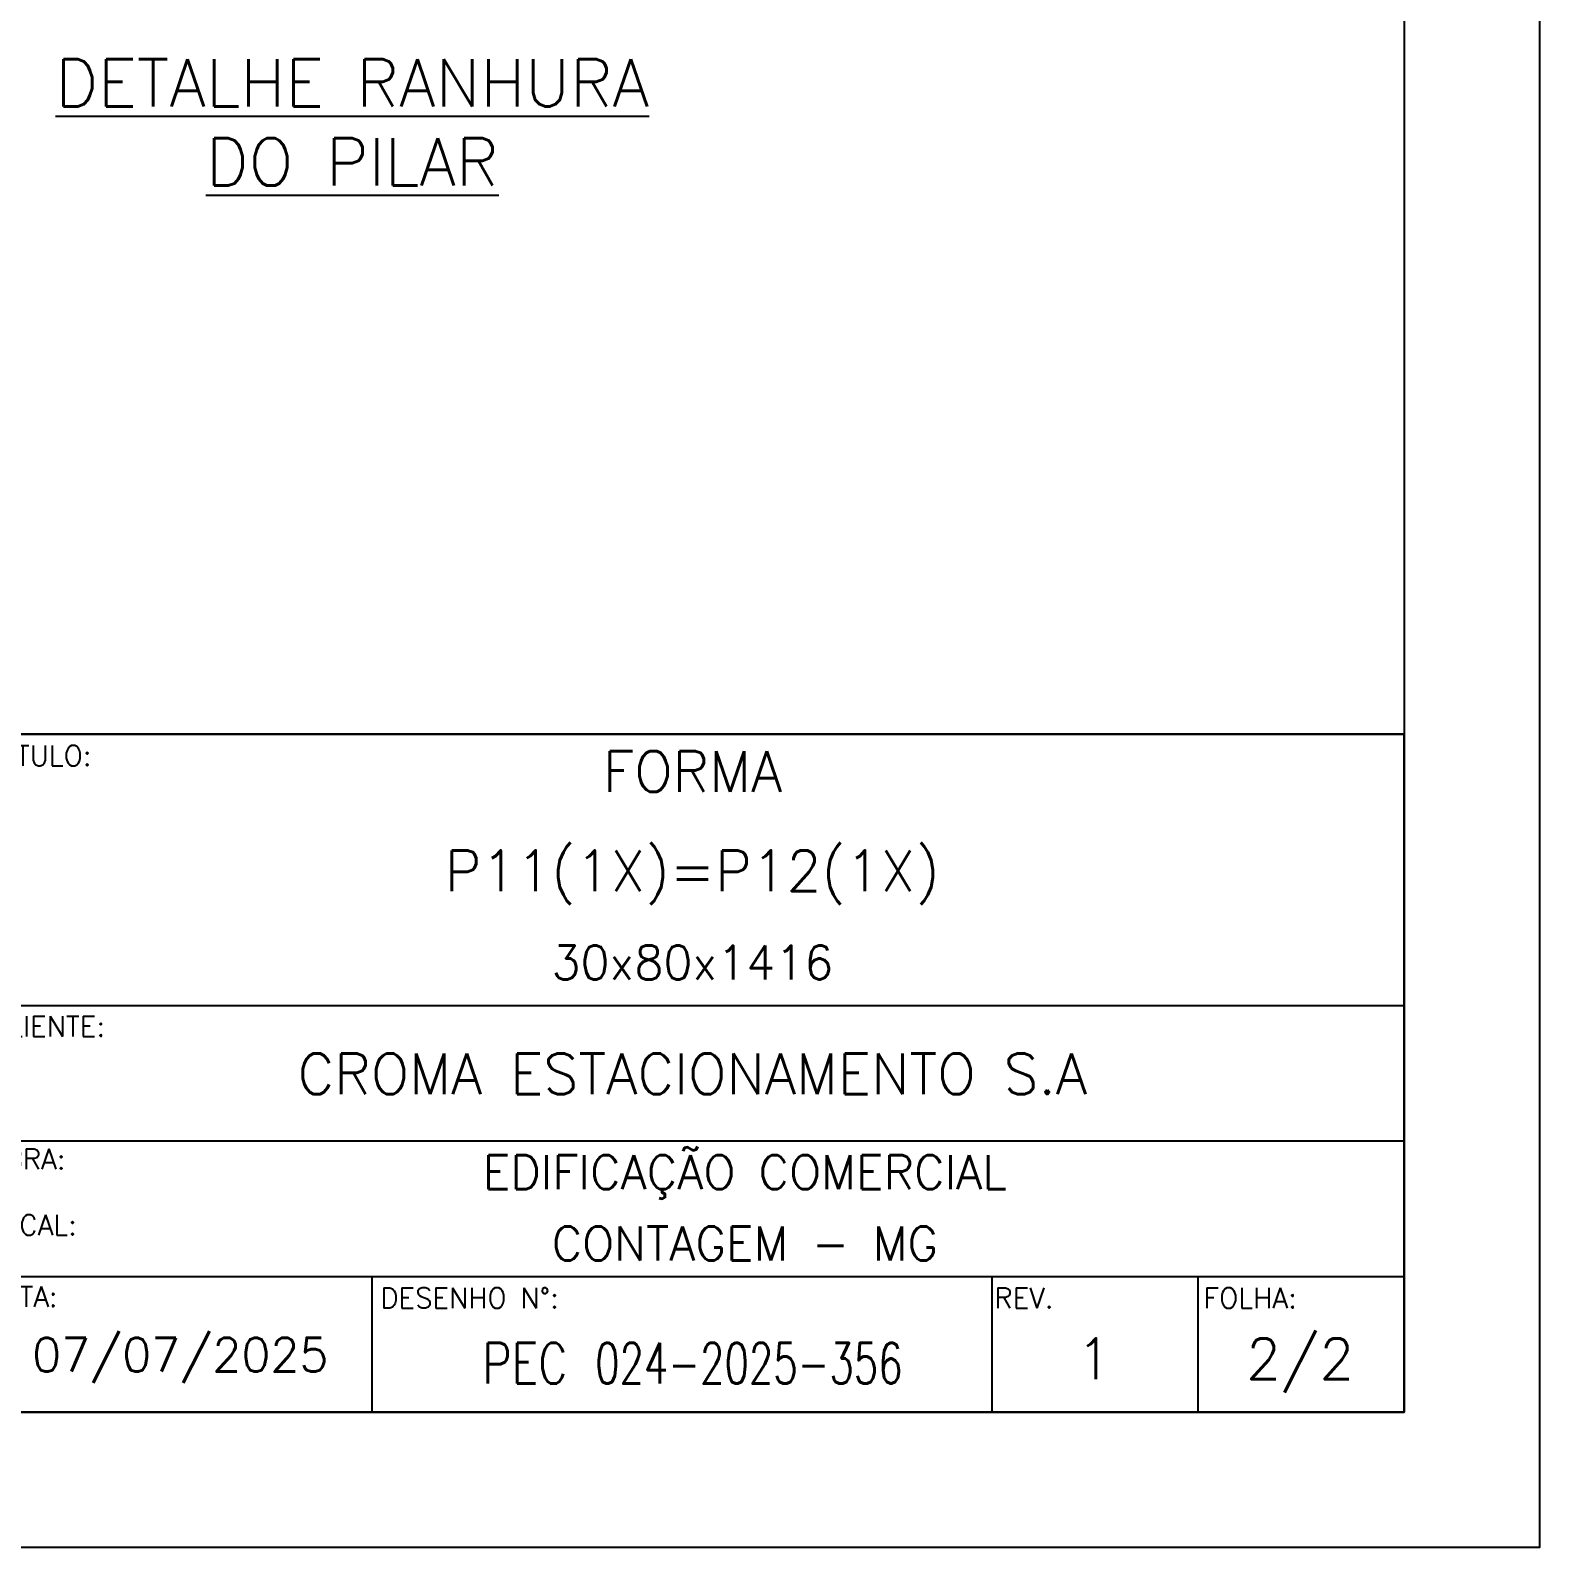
# Model space of a CAD drawing. Header units: centimetres. Extents: x 1658 to 19651, y 8294 to 11444.
# Drawn here: x 5678 to 6513, y 8294 to 9133 of the extents above; entities that cross this region are included whole.
import ezdxf
from ezdxf.enums import TextEntityAlignment as Align

# ---------------------------------------------------------------- set-up
doc = ezdxf.new("R2010")
doc.units = ezdxf.units.CM
doc.header["$LTSCALE"] = 50
doc.header["$MEASUREMENT"] = 0
for name, color, linetype in [('FORMATO-PRECON', 2, 'Continuous'), ('HACHURAS-PRECON', 1, 'Continuous'), ('LINHA-01-PRECON', 1, 'Continuous')]:
    doc.layers.add(name, color=color, linetype=linetype)
doc.styles.add('PRECON-ROMANS', font='romans.shx')
doc.styles.add('R60', font='ROMANS.shx', dxfattribs={"height": 2})
doc.styles.add('ROMANS', font='ROMANS.SHX', dxfattribs={"oblique": 15, "height": 3})
doc.styles.get("Standard").update_dxf_attribs({"font": 'romans.shx'})

# ---------------------------------------------------------------- blocks, each defined once
blk = doc.blocks.new('A$C2E607E54')
at = {"layer": 'FORMATO-PRECON'}
blk.add_lwpolyline([(0, 4200), (2970, 4200), (2970, 0), (0, 0)], close=True, dxfattribs=at)
at = {"layer": 'FORMATO-PRECON', "color": 6}
blk.add_lwpolyline([(100, 3950), (2870, 3950), (2870, 100), (100, 100)], close=True, dxfattribs=at)
blk = doc.blocks.new('CARIMBO')
at = {"layer": 'FORMATO-PRECON', "color": 6}
for p, q in [((-1050, 300), (0, 300)), ((-1750, 200), (0, 200)), ((-1750, 100), (0, 100)), ((-303.9, 0), (-303.9, 100)), ((-152, 0), (-152, 100))]:
    blk.add_line(p, q, dxfattribs=at)
blk.add_lwpolyline([(-1750, 500), (0, 500), (0, 0), (-1750, 0)], close=True, dxfattribs=at)
blk.add_lwpolyline([(-761.3, 0), (-761.3, 100)], dxfattribs=at)
at = {"layer": 'FORMATO-PRECON', "style": 'ROMANS'}
for s, p in [('TÍTULO:', (-1039.6, 476.7)), ('CLIENTE:', (-1043.1, 277)), ('OBRA:', (-1046.6, 179.1)), ('LOCAL:', (-1046.6, 130.5)), ('DATA:', (-1046.6, 77.7)), ('DESENHO N%%d:', (-755.3, 76.7)), ('REV.', (-302.3, 76.7)), ('FOLHA:', (-148, 76.7))]:
    blk.add_text(s, height=15, dxfattribs=at).set_placement(p)
at = {"layer": 'FORMATO-PRECON', "color": 4, "linetype": 'ByBlock', "style": 'R60', "width": 0.8}
blk.add_text('PEC', height=30, dxfattribs=at).set_placement((-679.9, 21))
at = {"layer": 'FORMATO-PRECON', "color": 5, "style": 'PRECON-ROMANS', "flags": 8}
for p in [(-524.8, 472.6), (-525, 423), (-525, 399.4), (-525, 376)]:
    blk.add_attdef('X', text='', height=30, dxfattribs=at).set_placement(p, align=Align.MIDDLE_CENTER)
at = {"layer": 'FORMATO-PRECON', "color": 3, "style": 'PRECON-ROMANS', "flags": 8}
for p in [(-525, 331.7), (-486.3, 177), (-486.3, 124.4)]:
    blk.add_attdef('X', text='', height=25, dxfattribs=at).set_placement(p, align=Align.MIDDLE_CENTER)
at = {"layer": 'FORMATO-PRECON', "color": 4, "style": 'PRECON-ROMANS', "flags": 8}
for p in [(-525, 249.6), (-483.3, 36), (-228.7, 39.4), (-76.7, 39.4)]:
    blk.add_attdef('X', text='', height=30, dxfattribs=at).set_placement(p, align=Align.MIDDLE_CENTER)
at = {"layer": 'FORMATO-PRECON', "color": 2, "style": 'PRECON-ROMANS', "flags": 8}
for height, p in [(20, (-1635.8, 142.3)), (20, (-1402.5, 142.3)), (20, (-1169.1, 142.3)), (30, (-902.7, 42.3)), (20, (-1635.8, 42.3))]:
    blk.add_attdef('X', text='', height=height, dxfattribs=at).set_placement(p, align=Align.MIDDLE_CENTER)

msp = doc.modelspace()

# ---------------------------------------------------------------- linework, layer by layer
at = {"layer": 'FORMATO-PRECON', "color": 6}
msp.add_lwpolyline([(6438.36, 8743.94), (4360.86, 8743.94), (4360.86, 8368.94), (6438.36, 8368.94)], close=True, dxfattribs=at)

# ---------------------------------------------------------------- block references
at = {"layer": 'FORMATO-PRECON'}
ref = msp.add_blockref('CARIMBO', (6438.36, 8368.94), dxfattribs=dict(at, xscale=0.7499999918802306, yscale=0.7499999918802306, zscale=0.7499999918802306))
ref.add_attrib('X', 'FORMA', dxfattribs={"color": 5, "height": 22.5, "style": 'PRECON-ROMANS', "flags": 8}).set_placement((6044.73, 8723.42), align=Align.MIDDLE_CENTER)
ref.add_attrib('X', 'P11(1X)=P12(1X)', dxfattribs={"color": 5, "height": 22.5, "style": 'PRECON-ROMANS', "flags": 8}).set_placement((6044.62, 8668.47), align=Align.MIDDLE_CENTER)
ref.add_attrib('X', '30x80x1416', dxfattribs={"color": 3, "height": 18.75, "style": 'PRECON-ROMANS', "flags": 8}).set_placement((6044.62, 8617.7), align=Align.MIDDLE_CENTER)
ref.add_attrib('X', 'CROMA ESTACIONAMENTO S.A', dxfattribs={"color": 4, "height": 22.5, "style": 'PRECON-ROMANS', "flags": 8}).set_placement((6044.62, 8556.14), align=Align.MIDDLE_CENTER)
ref.add_attrib('X', 'EDIFICAÇÃO COMERCIAL', dxfattribs={"color": 3, "height": 18.75, "style": 'PRECON-ROMANS', "flags": 8}).set_placement((6073.61, 8501.67), align=Align.MIDDLE_CENTER)
ref.add_attrib('X', 'CONTAGEM - MG', dxfattribs={"color": 3, "height": 18.75, "style": 'PRECON-ROMANS', "flags": 8}).set_placement((6073.61, 8462.26), align=Align.MIDDLE_CENTER)
ref.add_attrib('X', '07/07/2025', dxfattribs={"color": 2, "height": 18.75, "style": 'PRECON-ROMANS'}).set_placement((5761.3, 8400.7), align=Align.MIDDLE_CENTER)
ref.add_attrib('X', '024-2025-356', dxfattribs={"color": 4, "height": 22.5, "style": 'PRECON-ROMANS', "width": 0.7}).set_placement((6075.86, 8395.93), align=Align.MIDDLE_CENTER)
ref.add_attrib('X', '1', dxfattribs={"color": 4, "height": 22.5, "style": 'PRECON-ROMANS'}).set_placement((6266.86, 8398.48), align=Align.MIDDLE_CENTER)
ref.add_attrib('X', '2/2', dxfattribs={"color": 4, "height": 22.5, "style": 'PRECON-ROMANS'}).set_placement((6380.83, 8398.48), align=Align.MIDDLE_CENTER)
at = {"layer": 'HACHURAS-PRECON', "xscale": 0.7499999999999996, "yscale": 0.7499999999999996, "zscale": 0.7499999999999996}
msp.add_blockref('A$C2E607E54', (4285.86, 8293.94), dxfattribs=at)

# ---------------------------------------------------------------- texts
at = {"layer": 'LINHA-01-PRECON', "color": 4, "insert": (5856.45, 9082.5), "char_height": 26.25, "attachment_point": 5}
msp.add_mtext('{\\LDETALHE RANHURA\\PDO PILAR}', dxfattribs=at)

doc.saveas('drawing.dxf')
